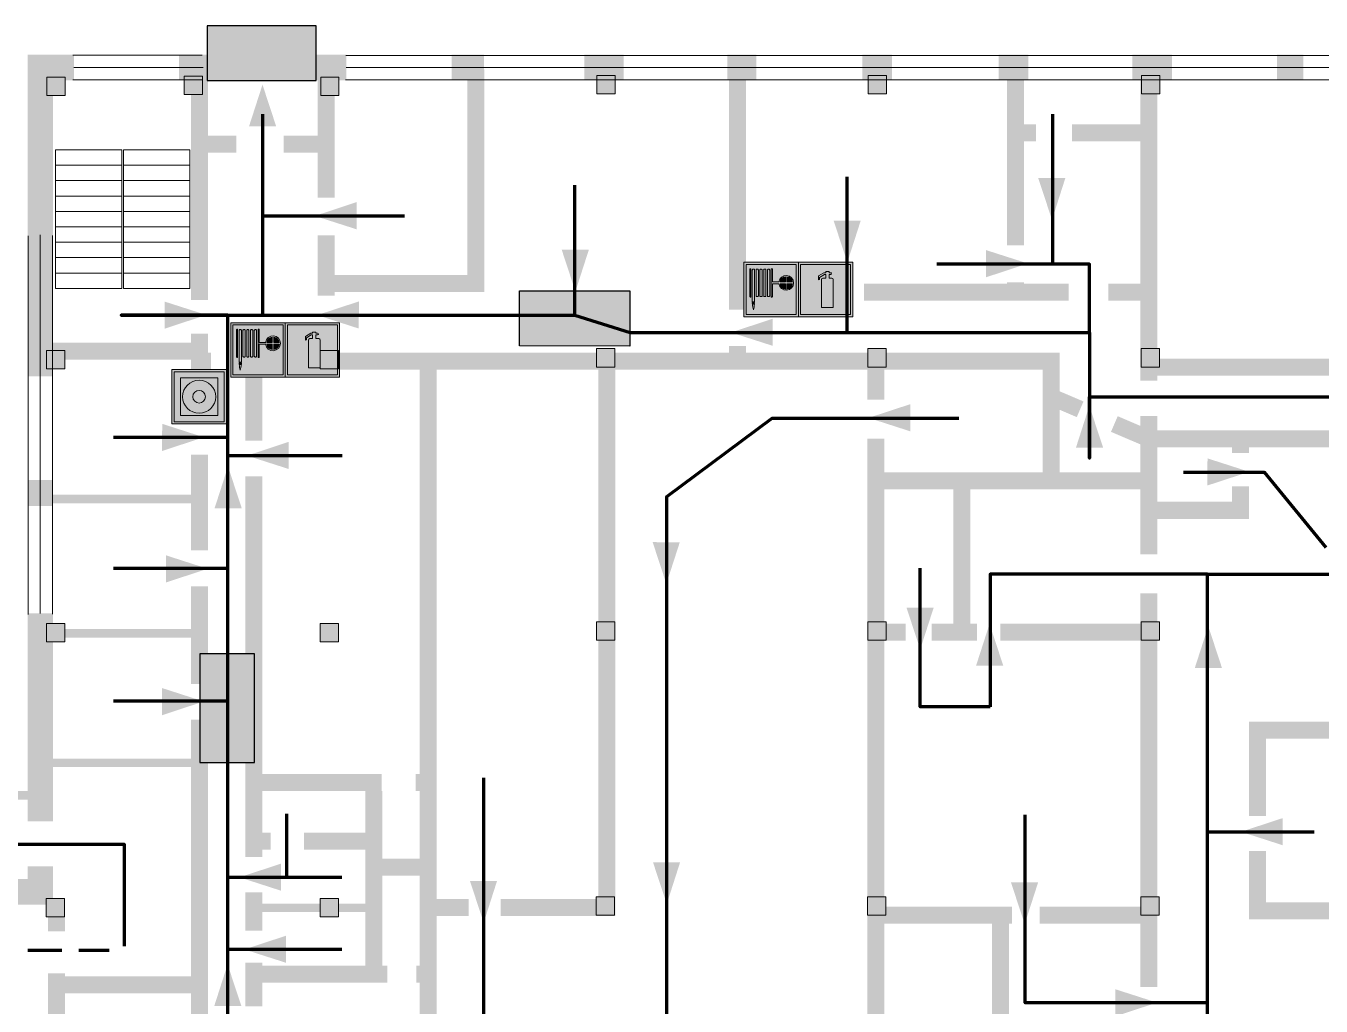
# Model space of a CAD drawing. Header units: millimetres. Extents: x 13810 to 67229, y 12374 to 21950.
# Drawn here: x 23088.9 to 23241.1, y 13952.2 to 14067.5 of the extents above; entities that cross this region are included whole.
import ezdxf

# ---------------------------------------------------------------- set-up
doc = ezdxf.new("R2010")
doc.units = ezdxf.units.MM
doc.linetypes.add('{ Wide Dash }', pattern=[12, 4, -2, 4, -2])
doc.layers.add('План_Штампы', color=7, linetype='Continuous')

# ---------------------------------------------------------------- blocks, each defined once
blk = doc.blocks.new('A$C7B4425F7')
at = {"true_color": 0xffffff}
blk.add_hatch(color=7, dxfattribs=at).paths.add_polyline_path([(0, 0), (-16, 0), (-16, -8), (0, -8)])
h = blk.add_hatch(color=126)
h.paths.add_polyline_path([(-0.2, -0.2), (-15.8, -0.2), (-15.8, -7.8), (-0.2, -7.8)])
h.paths.add_polyline_path([(-11.76, -2.03), (-11.76, -3.66), (-11.17, -3.66, -0.568275), (-11.17, -6.18), (-12.58, -6.18), (-12.58, -2.03)], flags=16)
h.paths.add_polyline_path([(-13.33, -4.12, -0.495768), (-13.59, -6.18), (-15.03, -6.18), (-15.03, -2.03), (-13.59, -2.03, -0.487973)], flags=16)
h.paths.add_polyline_path([(-10.25, -2.03), (-9.48, -2.03), (-9.48, -6.18), (-10.25, -6.18)], flags=16)
h.paths.add_polyline_path([(-13.84, -3.69), (-14.24, -3.69), (-14.24, -3.03), (-13.9, -3.03, -0.692621)], flags=0)
h.paths.add_polyline_path([(-9.15, -2.03), (-8.4, -2.03), (-8.04, -3.07), (-7.68, -2.03), (-6.93, -2.03), (-7.64, -4.1), (-6.93, -6.18), (-7.68, -6.18), (-8.04, -5.14), (-8.4, -6.18), (-9.15, -6.18), (-8.44, -4.1)], flags=16)
h.paths.add_polyline_path([(-11.76, -4.46), (-11.42, -4.46, -0.692621), (-11.36, -5.12), (-11.76, -5.12)], flags=0)
h.paths.add_polyline_path([(-13.9, -5.2), (-14.24, -5.2), (-14.24, -4.55), (-13.84, -4.55, -0.708038)], flags=0)
edge = h.paths.add_edge_path(flags=16)
edge.add_ellipse((-5.51, -4.08), major_axis=(0, 2.05), ratio=0.586184, start_angle=0, end_angle=360)
edge = h.paths.add_edge_path(flags=0)
edge.add_ellipse((-5.51, -4.08), major_axis=(0, 1.14), ratio=0.454828, start_angle=0, end_angle=360)
h.paths.add_polyline_path([(-4.13, -4.96, 0.377264), (-3.48, -4.52, 0.0555), (-3.16, -2.03), (-1.66, -2.03), (-1.66, -4.96), (-0.96, -4.96), (-0.96, -7.01), (-1.75, -7.01), (-1.75, -6.18), (-3.3, -6.18), (-3.3, -7.02), (-4.13, -7.02)], flags=16)
h.paths.add_polyline_path([(-2.73, -2.91), (-2.28, -2.91), (-2.28, -4.96), (-3.05, -4.96, 0.079136)], flags=0)
at = {"color": 126}
blk.add_lwpolyline([(-16, -8), (0, -8), (0, 0), (-16, 0)], close=True, dxfattribs=at)
blk = doc.blocks.new('A$C32E8229D')
at = {"true_color": 0xffffff}
blk.add_hatch(color=7, dxfattribs=at).paths.add_polyline_path([(0, 0), (0, -8), (16, -8), (16, 0)])
h = blk.add_hatch(color=126)
h.paths.add_polyline_path([(0.2, -0.2), (15.8, -0.2), (15.8, -7.8), (0.2, -7.8)])
h.paths.add_polyline_path([(13.49, -2.05), (12.08, -2.05), (11.37, -2.63, 0.162397), (11.29, -2.84), (11.29, -3.63), (10.35, -3.63), (10.35, -4.05), (11.68, -4.05), (11.68, -3.48), (12.26, -4.28), (11.29, -5.1), (11.29, -6.78), (11.85, -6.78), (11.85, -5.44), (12.8, -4.64), (12.8, -5.94), (14.46, -5.94), (14.46, -5.39), (13.45, -5.39), (13.45, -3.97), (12.46, -2.59), (13.15, -2.59), (13.69, -3.34), (14.18, -3)], flags=16)
h.paths.add_polyline_path([(10.74, -1.82, 1), (11.8, -1.82, 1)], flags=16)
h.paths.add_polyline_path([(9.39, -3.59), (5.99, -3.59), (6.56, -3.03), (5.91, -3.03), (5.1, -3.83), (5.91, -4.64), (6.56, -4.64), (5.99, -4.09), (9.39, -4.09)], flags=16)
h.paths.add_polyline_path([(4.29, -1.08), (1.72, -1.08), (1.72, -6.6), (4.29, -6.6)], flags=16)
at = {"color": 126}
blk.add_lwpolyline([(16, -8), (0, -8), (0, 0), (16, 0)], close=True, dxfattribs=at)
blk = doc.blocks.new('A$C54414219')
at = {"true_color": 0xffffff}
h = blk.add_hatch(color=7, dxfattribs=at)
h.paths.add_polyline_path([(2.39, -9.45), (2.39, -18.3), (11.23, -18.3), (11.23, -9.45)], flags=0)
h.paths.add_polyline_path([(10.71, -13.87, -1), (2.92, -13.87, -1)], flags=0)
h.paths.add_polyline_path([(8.3, -13.87, -1), (5.33, -13.87, -1)], flags=0)
h.paths.add_polyline_path([(0.41, -7.47), (0.41, -20.27), (13.21, -20.27), (13.21, -7.47)])
h.paths.add_polyline_path([(0.92, -19.77), (12.71, -19.77), (12.71, -7.98), (0.92, -7.98)], flags=16)
h.paths.add_polyline_path([(11.23, -9.45), (11.23, -18.3), (2.39, -18.3), (2.39, -9.45)], flags=0)
at = {"lineweight": 5}
h = blk.add_hatch(color=242, dxfattribs=at)
h.paths.add_polyline_path([(12.71, -7.98), (0.92, -7.98), (0.92, -19.77), (12.71, -19.77)])
h.paths.add_polyline_path([(11.23, -18.3), (2.39, -18.3), (2.39, -9.45), (11.23, -9.45)], flags=16)
h.paths.add_polyline_path([(10.71, -13.87, -1), (2.92, -13.87, -1)], flags=0)
h.paths.add_polyline_path([(8.3, -13.87, -1), (5.33, -13.87, -1)], flags=0)
at = {"true_color": 0xffffff}
h = blk.add_hatch(color=7, dxfattribs=at)
h.paths.add_polyline_path([(2.39, -9.45), (2.39, -18.3), (11.23, -18.3), (11.23, -9.45)])
h.paths.add_polyline_path([(10.71, -13.87, -1), (2.92, -13.87, -1)], flags=16)
h.paths.add_polyline_path([(8.3, -13.87, -1), (5.33, -13.87, -1)], flags=0)
at = {"lineweight": 5}
h = blk.add_hatch(color=242, dxfattribs=at)
h.paths.add_polyline_path([(2.92, -13.87, 1), (10.71, -13.87, 1)])
h.paths.add_polyline_path([(8.3, -13.87, -1), (5.33, -13.87, -1)], flags=16)
at = {"color": 242, "lineweight": 5}
for p, q in [((0.41, -20.27), (0.41, -7.47)), ((0.41, -7.47), (13.21, -7.47)), ((0.41, -7.47), (13.21, -7.47)), ((13.21, -20.27), (13.21, -7.47)), ((0.41, -20.27), (13.21, -20.27))]:
    blk.add_line(p, q, dxfattribs=at)
for points in [[(0.92, -7.98), (12.71, -7.98), (12.71, -19.77), (0.92, -19.77)], [(2.39, -9.45), (11.23, -9.45), (11.23, -18.3), (2.39, -18.3)]]:
    blk.add_lwpolyline(points, close=True, dxfattribs=at)
for radius in [3.89, 1.49]:
    blk.add_circle((6.81, -13.87), radius, dxfattribs=at)
blk = doc.blocks.new('A$C37112FD5')
at = {"true_color": 0xf5f5ff}
h = blk.add_hatch(color=7, dxfattribs=at)
h.dxf.hatch_style = 1
h.paths.add_polyline_path([(12.8, -7.4), (0, -7.4), (0, -20.2), (12.8, -20.2)])
h.paths.add_polyline_path([(12.29, -7.91), (12.29, -19.69), (0.51, -19.69), (0.51, -7.91)], flags=16)
h.paths.add_polyline_path([(4.98, -9.04, -0.42597), (5.17, -9.22), (5.17, -12.25), (5.17, -15.29, -0.432244), (4.98, -15.47), (4.83, -15.47, -0.42597), (4.64, -15.29), (4.64, -12.25), (4.64, -9.22, -0.432244), (4.83, -9.04)], flags=0)
h.paths.add_polyline_path([(4.28, -9.22), (4.28, -12.25), (4.28, -15.29, -0.432244), (4.09, -15.47), (3.94, -15.47, -0.42597), (3.75, -15.29), (3.75, -12.25), (3.75, -9.22, -0.432244), (3.94, -9.04), (4.09, -9.04, -0.42597)], flags=0)
h.paths.add_polyline_path([(5.72, -9.04), (5.87, -9.04, -0.42597), (6.06, -9.22), (6.06, -12.25), (6.06, -15.29, -0.432244), (5.87, -15.47), (5.72, -15.47, -0.42597), (5.53, -15.29), (5.53, -12.25), (5.53, -9.22, -0.432244)], flags=0)
h.paths.add_polyline_path([(6.42, -8.9), (6.5, -8.9, -0.42597), (6.69, -9.08), (6.69, -12.03), (8.21, -12.03, -15.824349), (8.21, -12.47), (6.69, -12.47), (6.69, -15.42, -0.432244), (6.5, -15.6), (6.42, -15.6)], flags=0)
h.paths.add_polyline_path([(3.39, -9.22), (3.39, -12.25), (3.39, -15.29, -0.432244), (3.2, -15.47), (3.05, -15.47, -0.42597), (2.85, -15.29), (2.85, -12.25), (2.85, -9.22, -0.432244), (3.05, -9.04), (3.2, -9.04, -0.42597)], flags=0)
h.paths.add_polyline_path([(2.5, -9.22), (2.5, -16.71), (1.96, -16.71), (1.96, -9.22, -0.432244), (2.15, -9.04), (2.31, -9.04, -0.42597)], flags=0)
h.paths.add_polyline_path([(1.61, -8.9), (1.61, -15.6), (1.57, -15.6, -0.42597), (1.37, -15.42), (1.37, -12.03), (1.37, -9.09, -0.432244), (1.57, -8.9)], flags=0)
h.paths.add_polyline_path([(9.76, -10.81), (9.76, -12.03), (8.49, -12.03, -0.336371)], flags=0)
h.paths.add_polyline_path([(8.49, -12.47), (9.76, -12.47), (9.76, -13.7, -0.336371)], flags=0)
h.paths.add_polyline_path([(10.11, -10.81, -0.336371), (11.38, -12.03), (10.11, -12.03)], flags=0)
h.paths.add_polyline_path([(10.11, -12.47), (11.38, -12.47, -0.336371), (10.11, -13.7)], flags=0)
h.paths.add_polyline_path([(2.5, -16.84), (2.5, -17.05), (1.97, -17.05), (1.97, -16.84)], flags=0)
h.paths.add_polyline_path([(2.5, -17.24, -0.033778), (2.24, -18.6, -0.033778), (1.97, -17.24)], flags=0)
h = blk.add_hatch(color=242)
h.dxf.hatch_style = 1
h.paths.add_polyline_path([(12.29, -7.91), (0.51, -7.91), (0.51, -19.69), (12.29, -19.69)])
h.paths.add_polyline_path([(6.42, -15.6), (6.42, -8.9), (6.5, -8.9, -0.42597), (6.69, -9.08), (6.69, -12.03), (8.21, -12.03, -15.824349), (8.21, -12.47), (6.69, -12.47), (6.69, -15.42, -0.432244), (6.5, -15.6)], flags=16)
h.paths.add_polyline_path([(5.87, -15.47), (5.72, -15.47, -0.42597), (5.53, -15.29), (5.53, -12.25), (5.53, -9.22, -0.432244), (5.72, -9.04), (5.87, -9.04, -0.42597), (6.06, -9.22), (6.06, -12.25), (6.06, -15.29, -0.432244)], flags=16)
h.paths.add_polyline_path([(4.98, -15.47), (4.83, -15.47, -0.42597), (4.64, -15.29), (4.64, -12.25), (4.64, -9.22, -0.432244), (4.83, -9.04), (4.98, -9.04, -0.42597), (5.17, -9.22), (5.17, -12.25), (5.17, -15.29, -0.432244)], flags=16)
h.paths.add_polyline_path([(4.09, -15.47), (3.94, -15.47, -0.42597), (3.75, -15.29), (3.75, -12.25), (3.75, -9.22, -0.432244), (3.94, -9.04), (4.09, -9.04, -0.42597), (4.28, -9.22), (4.28, -12.25), (4.28, -15.29, -0.432244)], flags=16)
h.paths.add_polyline_path([(3.2, -15.47), (3.05, -15.47, -0.42597), (2.85, -15.29), (2.85, -12.25), (2.85, -9.22, -0.432244), (3.05, -9.04), (3.2, -9.04, -0.42597), (3.39, -9.22), (3.39, -12.25), (3.39, -15.29, -0.432244)], flags=16)
h.paths.add_polyline_path([(2.5, -17.05), (1.97, -17.05), (1.97, -16.84), (2.5, -16.84)], flags=16)
h.paths.add_polyline_path([(2.5, -17.24, -0.033778), (2.24, -18.6, -0.033778), (1.97, -17.24)], flags=16)
h.paths.add_polyline_path([(2.5, -16.71), (1.96, -16.71), (1.96, -9.22, -0.432244), (2.15, -9.04), (2.31, -9.04, -0.42597), (2.5, -9.22)], flags=16)
h.paths.add_polyline_path([(1.61, -15.6), (1.57, -15.6, -0.42597), (1.37, -15.42), (1.37, -12.03), (1.37, -9.09, -0.432244), (1.57, -8.9), (1.61, -8.9)], flags=16)
h.paths.add_polyline_path([(8.49, -12.47), (9.76, -12.47), (9.76, -13.7, -0.336371)], flags=0)
h.paths.add_polyline_path([(10.11, -13.7), (10.11, -12.47), (11.38, -12.47, -0.336371)], flags=0)
h.paths.add_polyline_path([(8.49, -12.03, -0.336371), (9.76, -10.81), (9.76, -12.03)], flags=0)
h.paths.add_polyline_path([(10.11, -12.03), (10.11, -10.81, -0.336371), (11.38, -12.03)], flags=0)
h = blk.add_hatch(color=7, dxfattribs=at)
h.dxf.hatch_style = 1
h.paths.add_polyline_path([(1.61, -8.9), (1.57, -8.9, 0.432244), (1.37, -9.09), (1.37, -12.03), (1.37, -15.42, 0.42597), (1.57, -15.6), (1.61, -15.6)])
h.paths.add_polyline_path([(2.5, -9.22, 0.42597), (2.31, -9.04), (2.15, -9.04, 0.432244), (1.96, -9.22), (1.96, -16.71), (2.5, -16.71)])
h.paths.add_polyline_path([(2.5, -16.84), (1.97, -16.84), (1.97, -17.05), (2.5, -17.05)])
h.paths.add_polyline_path([(2.5, -17.24), (1.97, -17.24, 0.033778), (2.24, -18.6, 0.033778)])
h.paths.add_polyline_path([(3.39, -12.25), (3.39, -9.22, 0.42597), (3.2, -9.04), (3.05, -9.04, 0.432244), (2.85, -9.22), (2.85, -12.25), (2.85, -15.29, 0.42597), (3.05, -15.47), (3.2, -15.47, 0.432244), (3.39, -15.29)])
h.paths.add_polyline_path([(4.28, -12.25), (4.28, -9.22, 0.42597), (4.09, -9.04), (3.94, -9.04, 0.432244), (3.75, -9.22), (3.75, -12.25), (3.75, -15.29, 0.42597), (3.94, -15.47), (4.09, -15.47, 0.432244), (4.28, -15.29)])
h.paths.add_polyline_path([(5.17, -12.25), (5.17, -9.22, 0.42597), (4.98, -9.04), (4.83, -9.04, 0.432244), (4.64, -9.22), (4.64, -12.25), (4.64, -15.29, 0.42597), (4.83, -15.47), (4.98, -15.47, 0.432244), (5.17, -15.29)])
h.paths.add_polyline_path([(6.06, -12.25), (6.06, -9.22, 0.42597), (5.87, -9.04), (5.72, -9.04, 0.432244), (5.53, -9.22), (5.53, -12.25), (5.53, -15.29, 0.42597), (5.72, -15.47), (5.87, -15.47, 0.432244), (6.06, -15.29)])
h.paths.add_polyline_path([(6.69, -12.47), (8.21, -12.47, 15.824349), (8.21, -12.03), (6.69, -12.03), (6.69, -9.08, 0.42597), (6.5, -8.9), (6.42, -8.9), (6.42, -15.6), (6.5, -15.6, 0.432244), (6.69, -15.42)])
h.paths.add_polyline_path([(8.49, -12.47), (9.76, -12.47), (9.76, -13.7, -0.336371)], flags=16)
h.paths.add_polyline_path([(8.49, -12.03, -0.336371), (9.76, -10.81), (9.76, -12.03)], flags=16)
h.paths.add_polyline_path([(10.11, -12.47), (11.38, -12.47, -0.336371), (10.11, -13.7)], flags=16)
h.paths.add_polyline_path([(10.11, -12.03), (10.11, -10.81, -0.336371), (11.38, -12.03)], flags=16)
h = blk.add_hatch(color=242)
h.dxf.hatch_style = 1
h.paths.add_polyline_path([(9.76, -10.81, 0.336371), (8.49, -12.03), (9.76, -12.03)])
h.paths.add_polyline_path([(10.11, -10.81), (10.11, -12.03), (11.38, -12.03, 0.336371)])
h.paths.add_polyline_path([(11.38, -12.47), (10.11, -12.47), (10.11, -13.7, 0.336371)])
h.paths.add_polyline_path([(9.76, -12.47), (8.49, -12.47, 0.336371), (9.76, -13.7)])
at = {"color": 242, "lineweight": 5}
for p, q in [((0, -20.2), (0, -7.4)), ((0, -7.4), (12.8, -7.4)), ((1.37, -12.03), (1.37, -9.08)), ((1.57, -8.9), (1.61, -8.9)), ((1.61, -8.9), (1.61, -15.6)), ((2.15, -9.04), (2.31, -9.04)), ((3.05, -9.04), (3.2, -9.04)), ((3.94, -9.04), (4.09, -9.04)), ((4.83, -9.04), (4.98, -9.04)), ((5.72, -9.04), (5.87, -9.04)), ((6.42, -8.9), (6.42, -15.6)), ((6.5, -8.9), (6.42, -8.9)), ((6.69, -12.03), (6.69, -9.08)), ((12.8, -20.2), (12.8, -7.4)), ((1.37, -12.03), (1.37, -15.42)), ((1.96, -16.71), (1.96, -9.22)), ((2.5, -16.71), (2.5, -9.22)), ((2.85, -12.25), (2.85, -9.22)), ((3.39, -12.25), (3.39, -9.22)), ((3.75, -12.25), (3.75, -9.22)), ((4.28, -12.25), (4.28, -9.22)), ((4.64, -12.25), (4.64, -9.22)), ((5.17, -12.25), (5.17, -9.22)), ((5.53, -12.25), (5.53, -9.22)), ((6.06, -12.25), (6.06, -9.22)), ((8.21, -12.03), (6.69, -12.03)), ((9.76, -12.03), (8.49, -12.03)), ((9.76, -10.81), (9.76, -12.03)), ((10.11, -10.81), (10.11, -12.03)), ((11.38, -12.03), (10.11, -12.03)), ((2.85, -12.25), (2.85, -15.29)), ((3.39, -12.25), (3.39, -15.29)), ((3.75, -12.25), (3.75, -15.29)), ((4.28, -12.25), (4.28, -15.29)), ((4.64, -12.25), (4.64, -15.29)), ((5.17, -12.25), (5.17, -15.29)), ((5.53, -12.25), (5.53, -15.29)), ((6.06, -12.25), (6.06, -15.29)), ((8.21, -12.47), (6.69, -12.47)), ((6.69, -12.47), (6.69, -15.42)), ((9.76, -12.47), (8.49, -12.47)), ((9.76, -12.47), (9.76, -13.7)), ((11.38, -12.47), (10.11, -12.47)), ((10.11, -12.47), (10.11, -13.7)), ((1.57, -15.6), (1.61, -15.6)), ((1.96, -16.71), (2.5, -16.71)), ((1.97, -16.84), (2.5, -16.84)), ((1.97, -17.05), (1.97, -16.84)), ((2.5, -17.05), (1.97, -17.05)), ((1.97, -17.24), (2.5, -17.24)), ((2.5, -16.84), (2.5, -17.05)), ((3.05, -15.47), (3.2, -15.47)), ((3.94, -15.47), (4.09, -15.47)), ((4.83, -15.47), (4.98, -15.47)), ((5.72, -15.47), (5.87, -15.47)), ((6.42, -15.6), (6.5, -15.6)), ((0, -20.2), (12.8, -20.2))]:
    blk.add_line(p, q, dxfattribs=at)
blk.add_lwpolyline([(0.51, -7.91), (12.29, -7.91), (12.29, -19.69), (0.51, -19.69)], close=True, dxfattribs=at)
for centre, radius, start, end in [((1.56, -9.09), 0.182, 87.1027, 180.6071), ((2.15, -9.22), 0.182, 87.1027, 180.6071), ((2.32, -9.22), 0.182, 359.3929, 92.8973), ((3.04, -9.22), 0.182, 87.1027, 180.6071), ((3.21, -9.22), 0.182, 359.3929, 92.8973), ((3.93, -9.22), 0.182, 87.1027, 180.6071), ((4.1, -9.22), 0.182, 359.3929, 92.8973), ((4.82, -9.22), 0.182, 87.1027, 180.6071), ((4.99, -9.22), 0.182, 359.3929, 92.8973), ((5.71, -9.22), 0.182, 87.1027, 180.6071), ((5.88, -9.22), 0.182, 359.3929, 92.8973), ((6.51, -9.09), 0.182, 359.3929, 92.8973), ((9.93, -12.25), 1.74, 187.2319, 172.7681), ((9.93, -12.25), 1.46, 96.9927, 171.3585), ((9.93, -12.25), 1.46, 8.6415, 83.0073), ((9.93, -12.25), 1.46, 188.6415, 263.0073), ((9.93, -12.25), 1.46, 276.9927, 351.3585), ((1.56, -15.42), 0.182, 179.3929, 272.8973), ((12.17, -15.98), 10.27, 187.041, 194.7793), ((-7.7, -15.98), 10.27, 345.2207, 352.959), ((3.04, -15.29), 0.182, 179.3929, 272.8973), ((3.21, -15.29), 0.182, 267.1027, 0.6071), ((3.93, -15.29), 0.182, 179.3929, 272.8973), ((4.1, -15.29), 0.182, 267.1027, 0.6071), ((4.82, -15.29), 0.182, 179.3929, 272.8973), ((4.99, -15.29), 0.182, 267.1027, 0.6071), ((5.71, -15.29), 0.182, 179.3929, 272.8973), ((5.88, -15.29), 0.182, 267.1027, 0.6071), ((6.51, -15.42), 0.182, 267.1027, 0.6071)]:
    blk.add_arc(centre, radius, start, end, dxfattribs=at)
blk = doc.blocks.new('A$C3AD82952')
at = {"true_color": 0xf5f5ff}
h = blk.add_hatch(color=7, dxfattribs=at)
h.dxf.hatch_style = 1
h.paths.add_polyline_path([(8.21, 8.73, 0.414214), (7.89, 9.05), (7.22, 9.05), (7.22, 9.92), (7.59, 9.92, 1), (7.57, 10.36), (7.22, 10.36), (7.22, 10.6), (6.43, 10.6), (6.43, 10.36), (6.01, 10.36), (4.74, 9.59), (4.74, 8.69), (4.98, 8.73), (4.98, 9.26), (6.12, 9.91), (6.43, 9.91), (6.43, 9.05), (5.76, 9.05, 0.414214), (5.44, 8.73), (5.44, 2.2), (8.21, 2.2)], flags=0)
h.paths.add_polyline_path([(12.8, 12.8), (0, 12.8), (0, 0), (12.8, 0)])
h.paths.add_polyline_path([(0.51, 12.29), (12.29, 12.29), (12.29, 0.51), (0.51, 0.51)], flags=16)
h.paths.add_polyline_path([(4.74, 9.59), (6.01, 10.36), (6.43, 10.36), (6.43, 10.6), (7.22, 10.6), (7.22, 10.36), (7.59, 10.36, -0.94586), (7.59, 9.92), (7.22, 9.92), (7.22, 9.05), (7.89, 9.05, -0.414214), (8.21, 8.73), (8.21, 2.2), (5.44, 2.2), (5.44, 8.73, -0.414214), (5.76, 9.05), (6.43, 9.05), (6.43, 9.91), (6.12, 9.91), (4.98, 9.26), (4.98, 8.73), (4.74, 8.69)], flags=0)
h = blk.add_hatch(color=242)
h.dxf.hatch_style = 1
h.paths.add_polyline_path([(12.29, 12.29), (0.51, 12.29), (0.51, 0.51), (12.29, 0.51)])
h.paths.add_polyline_path([(4.74, 8.69), (4.74, 9.59), (6.01, 10.36), (6.43, 10.36), (6.43, 10.6), (7.22, 10.6), (7.22, 10.36), (7.59, 10.36, -0.94586), (7.59, 9.92), (7.22, 9.92), (7.22, 9.05), (7.89, 9.05, -0.414214), (8.21, 8.73), (8.21, 2.2), (5.44, 2.2), (5.44, 8.73, -0.414214), (5.76, 9.05), (6.43, 9.05), (6.43, 9.91), (6.12, 9.91), (4.98, 9.26), (4.98, 8.73)], flags=16)
h = blk.add_hatch(color=7, dxfattribs=at)
h.dxf.hatch_style = 1
h.paths.add_polyline_path([(8.21, 8.73, 0.414214), (7.89, 9.05), (7.22, 9.05), (7.22, 9.92), (7.59, 9.92, 1), (7.57, 10.36), (7.22, 10.36), (7.22, 10.6), (6.43, 10.6), (6.43, 10.36), (6.01, 10.36), (4.74, 9.59), (4.74, 8.69), (4.98, 8.73), (4.98, 9.26), (6.12, 9.91), (6.43, 9.91), (6.43, 9.05), (5.76, 9.05, 0.414214), (5.44, 8.73), (5.44, 2.2), (8.21, 2.2)])
at = {"color": 242, "lineweight": 5}
for p, q in [((0, 0), (0, 12.8)), ((0, 12.8), (12.8, 12.8)), ((12.8, 0), (12.8, 12.8)), ((6.01, 10.36), (4.74, 9.59)), ((4.74, 9.59), (4.74, 8.69)), ((4.98, 9.26), (6.12, 9.91)), ((4.98, 8.73), (4.98, 9.26)), ((6.01, 10.36), (6.43, 10.36)), ((6.12, 9.91), (6.43, 9.91)), ((7.22, 10.6), (6.43, 10.6)), ((6.43, 10.6), (6.43, 10.36)), ((6.43, 9.91), (6.43, 9.05)), ((7.22, 10.36), (7.22, 10.6)), ((7.59, 10.36), (7.22, 10.36)), ((7.22, 9.05), (7.22, 9.92)), ((7.59, 9.92), (7.22, 9.92)), ((4.74, 8.69), (4.98, 8.73)), ((5.44, 2.2), (5.44, 8.73)), ((5.76, 9.05), (6.43, 9.05)), ((7.89, 9.05), (7.22, 9.05)), ((8.21, 2.2), (8.21, 8.73)), ((0, 0), (12.8, 0)), ((5.44, 2.2), (8.21, 2.2))]:
    blk.add_line(p, q, dxfattribs=at)
blk.add_lwpolyline([(0.51, 12.29), (12.29, 12.29), (12.29, 0.51), (0.51, 0.51)], close=True, dxfattribs=at)
for centre, radius, start, end in [((7.58, 10.14), 0.223, 273.1875, 86.8125), ((5.76, 8.73), 0.32, 90, 180), ((7.89, 8.73), 0.32, 0, 90)]:
    blk.add_arc(centre, radius, start, end, dxfattribs=at)

msp = doc.modelspace()

# ---------------------------------------------------------------- hatches: boundary and pattern name
at = {"lineweight": 0}
h = msp.add_hatch(color=256, dxfattribs=at)
h.dxf.hatch_style = 1
h.paths.add_polyline_path([(23093.52, 14061.42), (23091.36, 14061.42), (23091.36, 14059.27), (23093.52, 14059.27)])
h = msp.add_hatch(color=256, dxfattribs=at)
h.dxf.hatch_style = 1
h.paths.add_polyline_path([(23109.66, 14061.54), (23107.51, 14061.54), (23107.51, 14059.38), (23109.66, 14059.38)])
h = msp.add_hatch(color=256, dxfattribs=at)
h.dxf.hatch_style = 1
h.paths.add_polyline_path([(23125.69, 14061.42), (23123.54, 14061.42), (23123.54, 14059.27), (23125.69, 14059.27)])
h = msp.add_hatch(color=256, dxfattribs=at)
h.dxf.hatch_style = 1
h.paths.add_polyline_path([(23158.16, 14061.63), (23156, 14061.63), (23156, 14059.48), (23158.16, 14059.48)])
h = msp.add_hatch(color=256, dxfattribs=at)
h.dxf.hatch_style = 1
h.paths.add_polyline_path([(23190.05, 14061.63), (23187.89, 14061.63), (23187.89, 14059.48), (23190.05, 14059.48)])
h = msp.add_hatch(color=256, dxfattribs=at)
h.dxf.hatch_style = 1
h.paths.add_polyline_path([(23222.18, 14061.63), (23220.02, 14061.63), (23220.02, 14059.48), (23222.18, 14059.48)])
h = msp.add_hatch(color=256, dxfattribs=at)
h.dxf.hatch_style = 1
h.paths.add_polyline_path([(23093.48, 14029.31), (23091.32, 14029.31), (23091.32, 14027.16), (23093.48, 14027.16)])
h = msp.add_hatch(color=256, dxfattribs=at)
h.dxf.hatch_style = 1
h.paths.add_polyline_path([(23125.65, 14029.31), (23123.49, 14029.31), (23123.49, 14027.16), (23125.65, 14027.16)])
h = msp.add_hatch(color=256, dxfattribs=at)
h.dxf.hatch_style = 1
h.paths.add_polyline_path([(23158.12, 14029.52), (23155.96, 14029.52), (23155.96, 14027.36), (23158.12, 14027.36)])
h = msp.add_hatch(color=256, dxfattribs=at)
h.dxf.hatch_style = 1
h.paths.add_polyline_path([(23190, 14029.52), (23187.84, 14029.52), (23187.84, 14027.36), (23190, 14027.36)])
h = msp.add_hatch(color=256, dxfattribs=at)
h.dxf.hatch_style = 1
h.paths.add_polyline_path([(23222.13, 14029.52), (23219.97, 14029.52), (23219.97, 14027.36), (23222.13, 14027.36)])
h = msp.add_hatch(color=256, dxfattribs=at)
h.dxf.hatch_style = 1
h.paths.add_polyline_path([(23093.47, 13997.2), (23091.31, 13997.2), (23091.31, 13995.04), (23093.47, 13995.04)])
h = msp.add_hatch(color=256, dxfattribs=at)
h.dxf.hatch_style = 1
h.paths.add_polyline_path([(23125.64, 13997.2), (23123.49, 13997.2), (23123.49, 13995.04), (23125.64, 13995.04)])
h = msp.add_hatch(color=256, dxfattribs=at)
h.dxf.hatch_style = 1
h.paths.add_polyline_path([(23158.11, 13997.41), (23155.95, 13997.41), (23155.95, 13995.25), (23158.11, 13995.25)])
h = msp.add_hatch(color=256, dxfattribs=at)
h.dxf.hatch_style = 1
h.paths.add_polyline_path([(23190, 13997.41), (23187.84, 13997.41), (23187.84, 13995.25), (23190, 13995.25)])
h = msp.add_hatch(color=256, dxfattribs=at)
h.dxf.hatch_style = 1
h.paths.add_polyline_path([(23222.13, 13997.41), (23219.97, 13997.41), (23219.97, 13995.25), (23222.13, 13995.25)])
h = msp.add_hatch(color=256, dxfattribs=at)
h.dxf.hatch_style = 1
h.paths.add_polyline_path([(23158.08, 13965.08), (23155.93, 13965.08), (23155.93, 13962.93), (23158.08, 13962.93)])
h = msp.add_hatch(color=256, dxfattribs=at)
h.dxf.hatch_style = 1
h.paths.add_polyline_path([(23189.97, 13965.08), (23187.81, 13965.08), (23187.81, 13962.93), (23189.97, 13962.93)])
h = msp.add_hatch(color=256, dxfattribs=at)
h.dxf.hatch_style = 1
h.paths.add_polyline_path([(23222.1, 13965.08), (23219.94, 13965.08), (23219.94, 13962.93), (23222.1, 13962.93)])
h = msp.add_hatch(color=256, dxfattribs=at)
h.dxf.hatch_style = 1
h.paths.add_polyline_path([(23093.44, 13964.88), (23091.29, 13964.88), (23091.29, 13962.72), (23093.44, 13962.72)])
h = msp.add_hatch(color=256, dxfattribs=at)
h.dxf.hatch_style = 1
h.paths.add_polyline_path([(23125.62, 13964.88), (23123.46, 13964.88), (23123.46, 13962.72), (23125.62, 13962.72)])

# ---------------------------------------------------------------- linework, layer by layer
for points, const_width in [([(23090.58, 14026.26), (23090.58, 14062.57), (23094.54, 14062.57)], 3), ([(23106.87, 14062.57), (23113.3, 14062.57)], 3), ([(23118.95, 14062.57), (23126.55, 14062.57)], 3), ([(23138.95, 14062.57), (23142.74, 14062.57)], 3), ([(23154.52, 14062.57), (23159.17, 14062.57)], 3), ([(23171.34, 14062.57), (23174.73, 14062.57)], 3), ([(23187.19, 14062.57), (23190.69, 14062.57)], 3), ([(23203.25, 14062.57), (23206.7, 14062.57)], 3), ([(23218.94, 14062.57), (23223.61, 14062.57)], 3), ([(23235.93, 14062.57), (23239.06, 14062.57)], 3), ([(23109.29, 14035.22), (23109.29, 14062.52), (23109.29, 14053.54), (23113.62, 14053.54)], 2), ([(23119.19, 14053.54), (23124.19, 14053.54), (23124.19, 14062.72), (23124.19, 14047.26)], 2), ([(23124.19, 14037.17), (23141.76, 14037.17), (23141.76, 14062.35)], 2), ([(23172.54, 14061.77), (23172.54, 14034.12)], 2), ([(23205.22, 14041.67), (23205.22, 14062.06), (23205.22, 14054.9), (23207.63, 14054.9)], 2), ([(23220.87, 14025.76), (23220.87, 14062.75)], 2), ([(23220.87, 14054.9), (23211.85, 14054.9)], 2), ([(23124.19, 14042.84), (23124.19, 14035.73)], 2), ([(23205.22, 14036.14), (23205.22, 14037.31)], 2), ([(23172.54, 14036.14), (23183.27, 14036.14)], 2), ([(23187.41, 14036.14), (23211.45, 14036.14)], 2), ([(23220.87, 14036.14), (23216.13, 14036.14)], 2), ([(23109.29, 14028.06), (23109.29, 14031.27)], 2), ([(23124.19, 14031.39), (23124.19, 14028.06)], 2), ([(23172.54, 14028.06), (23172.54, 14029.83)], 2), ([(23109.29, 14029.23), (23090.58, 14029.23)], 2), ([(23109.29, 14021.16), (23109.29, 14028.06), (23110.66, 14028.06)], 2), ([(23114.41, 14028.06), (23196.58, 14028.06)], 2), ([(23115.67, 14028.06), (23115.67, 14018.71)], 2), ([(23122.26, 13932.37), (23136.19, 13932.37), (23136.19, 14028.06)], 2), ([(23195.24, 14028.06), (23209.39, 14028.06), (23209.39, 14013.99), (23220.87, 14013.99), (23220.87, 14021.62)], 2), ([(23157.16, 14027.77), (23157.16, 13963.83), (23144.7, 13963.83)], 2), ([(23188.8, 14023.52), (23188.8, 14027.87)], 2), ([(23220.87, 14027.36), (23245.55, 14027.36)], 2), ([(23209.39, 14023.85), (23212.81, 14022.39)], 2), ([(23216.83, 14020.66), (23220.87, 14018.93)], 2), ([(23209.39, 14013.99), (23188.8, 14013.99), (23188.8, 14018.95)], 2), ([(23220.87, 14018.93), (23285.12, 14018.93)], 2), ([(23231.65, 14018.93), (23231.65, 14017.25)], 2), ([(23109.29, 14005.82), (23109.29, 14017.04)], 2), ([(23090.58, 14011.01), (23090.58, 14014.09)], 3), ([(23115.67, 14014.51), (23115.67, 13969.74)], 2), ([(23188.8, 14013.99), (23188.8, 13938.38)], 2), ([(23198.89, 13996.2), (23198.89, 14013.99)], 2), ([(23220.87, 14013.99), (23220.87, 14005.35)], 2), ([(23231.65, 14013.33), (23231.65, 14010.51), (23220.87, 14010.51)], 2), ([(23090.58, 14011.85), (23109.29, 14011.85)], 1), ([(23109.29, 13990.08), (23109.29, 14001.57)], 2), ([(23220.87, 14000.77), (23220.87, 13954.49)], 2), ([(23090.58, 13973.95), (23090.58, 13998.39)], 3), ([(23188.8, 13996.2), (23192.29, 13996.2)], 2), ([(23195.36, 13996.2), (23200.67, 13996.2)], 2), ([(23203.43, 13996.2), (23219.48, 13996.2)], 2), ([(23218.52, 13996.2), (23220.72, 13996.2)], 2), ([(23109.29, 13996.06), (23090.58, 13996.06)], 1), ([(23101.54, 13940.67), (23109.29, 13940.67), (23109.29, 13985.91)], 2), ([(23233.66, 13974.56), (23233.66, 13984.66), (23245.63, 13984.66), (23245.63, 13963.44), (23233.66, 13963.44), (23233.66, 13970.45)], 2), ([(23109.29, 13980.83), (23090.58, 13980.83)], 1), ([(23129.8, 13963.79), (23129.8, 13963.79), (23129.8, 13956), (23129.8, 13978.53), (23130.7, 13978.53), (23115.67, 13978.53)], 2), ([(23136.19, 13978.53), (23134.69, 13978.53)], 2), ([(23017.23, 13974.68), (23017.23, 13977), (23090.24, 13977), (23059.97, 13977), (23059.97, 13974.61)], 1), ([(23115.67, 13971.63), (23117.68, 13971.63)], 2), ([(23129.8, 13971.63), (23121.59, 13971.63)], 2), ([(23045.5, 13965.67), (23090.58, 13965.67), (23090.58, 13968.67)], 3), ([(23129.8, 13968.58), (23136.19, 13968.58)], 2), ([(23115.67, 13965.61), (23115.67, 13961.1)], 2), ([(23092.48, 13963.16), (23092.48, 13961.02)], 2), ([(23129.8, 13963.79), (23116.14, 13963.79)], 1), ([(23136.19, 13963.83), (23140.93, 13963.83)], 2), ([(23204.8, 13962.93), (23188.8, 13962.93)], 2), ([(23203.44, 13962.93), (23203.44, 13941.03), (23220.87, 13941.03)], 2), ([(23220.87, 13962.93), (23208.05, 13962.93)], 2), ([(23115.67, 13957.33), (23115.67, 13952.21)], 2), ([(23092.48, 13956.09), (23092.48, 13940.67)], 2), ([(23115.67, 13956), (23131.37, 13956)], 2), ([(23136.19, 13956), (23134.79, 13956)], 2), ([(23092.48, 13954.72), (23109.29, 13954.72)], 2)]:
    msp.add_lwpolyline(points, dxfattribs=dict(at, const_width=const_width))
for points in [[(23094.42, 14064), (23109.6, 14064)], [(23126.51, 14063.98), (23317.47, 14063.98)], [(23094.54, 14062.57), (23109.73, 14062.57)], [(23126.55, 14062.57), (23317.5, 14062.57)], [(23094.42, 14061.11), (23109.6, 14061.11)], [(23126.45, 14061.13), (23317.41, 14061.13)], [(23089.14, 13998.27), (23089.14, 14042.77)], [(23090.58, 13998.39), (23090.58, 14042.89)], [(23092.03, 13998.31), (23092.03, 14042.81)]]:
    msp.add_lwpolyline(points, dxfattribs=at)
for points in [[(23091.36, 14061.42), (23093.52, 14061.42), (23093.52, 14059.27), (23091.36, 14059.27)], [(23107.51, 14061.54), (23109.66, 14061.54), (23109.66, 14059.38), (23107.51, 14059.38)], [(23123.54, 14061.42), (23125.69, 14061.42), (23125.69, 14059.27), (23123.54, 14059.27)], [(23156, 14061.63), (23158.16, 14061.63), (23158.16, 14059.48), (23156, 14059.48)], [(23187.89, 14061.63), (23190.05, 14061.63), (23190.05, 14059.48), (23187.89, 14059.48)], [(23220.02, 14061.63), (23222.18, 14061.63), (23222.18, 14059.48), (23220.02, 14059.48)], [(23092.38, 14051.09), (23100.15, 14051.09), (23100.15, 14052.9), (23092.38, 14052.9)], [(23100.37, 14051.09), (23108.14, 14051.09), (23108.14, 14052.9), (23100.37, 14052.9)], [(23092.38, 14049.27), (23100.15, 14049.27), (23100.15, 14051.09), (23092.38, 14051.09)], [(23100.37, 14049.27), (23108.14, 14049.27), (23108.14, 14051.09), (23100.37, 14051.09)], [(23092.38, 14047.46), (23100.15, 14047.46), (23100.15, 14049.27), (23092.38, 14049.27)], [(23100.37, 14047.46), (23108.14, 14047.46), (23108.14, 14049.27), (23100.37, 14049.27)], [(23092.38, 14045.65), (23100.15, 14045.65), (23100.15, 14047.46), (23092.38, 14047.46)], [(23100.37, 14045.65), (23108.14, 14045.65), (23108.14, 14047.46), (23100.37, 14047.46)], [(23092.38, 14043.84), (23100.15, 14043.84), (23100.15, 14045.65), (23092.38, 14045.65)], [(23100.37, 14043.84), (23108.14, 14043.84), (23108.14, 14045.65), (23100.37, 14045.65)], [(23092.38, 14042.03), (23100.15, 14042.03), (23100.15, 14043.84), (23092.38, 14043.84)], [(23100.37, 14042.03), (23108.14, 14042.03), (23108.14, 14043.84), (23100.37, 14043.84)], [(23092.38, 14040.22), (23100.15, 14040.22), (23100.15, 14042.03), (23092.38, 14042.03)], [(23100.37, 14040.22), (23108.14, 14040.22), (23108.14, 14042.03), (23100.37, 14042.03)], [(23092.38, 14038.41), (23100.15, 14038.41), (23100.15, 14040.22), (23092.38, 14040.22)], [(23100.37, 14038.41), (23108.14, 14038.41), (23108.14, 14040.22), (23100.37, 14040.22)], [(23092.38, 14036.6), (23100.15, 14036.6), (23100.15, 14038.41), (23092.38, 14038.41)], [(23100.37, 14036.6), (23108.14, 14036.6), (23108.14, 14038.41), (23100.37, 14038.41)], [(23091.32, 14029.31), (23093.48, 14029.31), (23093.48, 14027.16), (23091.32, 14027.16)], [(23123.49, 14029.31), (23125.65, 14029.31), (23125.65, 14027.16), (23123.49, 14027.16)], [(23155.96, 14029.52), (23158.12, 14029.52), (23158.12, 14027.36), (23155.96, 14027.36)], [(23187.84, 14029.52), (23190, 14029.52), (23190, 14027.36), (23187.84, 14027.36)], [(23219.97, 14029.52), (23222.13, 14029.52), (23222.13, 14027.36), (23219.97, 14027.36)], [(23091.31, 13997.2), (23093.47, 13997.2), (23093.47, 13995.04), (23091.31, 13995.04)], [(23123.49, 13997.2), (23125.64, 13997.2), (23125.64, 13995.04), (23123.49, 13995.04)], [(23155.95, 13997.41), (23158.11, 13997.41), (23158.11, 13995.25), (23155.95, 13995.25)], [(23187.84, 13997.41), (23190, 13997.41), (23190, 13995.25), (23187.84, 13995.25)], [(23219.97, 13997.41), (23222.13, 13997.41), (23222.13, 13995.25), (23219.97, 13995.25)], [(23155.93, 13965.08), (23158.08, 13965.08), (23158.08, 13962.93), (23155.93, 13962.93)], [(23187.81, 13965.08), (23189.97, 13965.08), (23189.97, 13962.93), (23187.81, 13962.93)], [(23219.94, 13965.08), (23222.1, 13965.08), (23222.1, 13962.93), (23219.94, 13962.93)], [(23091.29, 13964.88), (23093.44, 13964.88), (23093.44, 13962.72), (23091.29, 13962.72)], [(23123.46, 13964.88), (23125.62, 13964.88), (23125.62, 13962.72), (23123.46, 13962.72)]]:
    msp.add_lwpolyline(points, close=True, dxfattribs=at)
at = {"color": 126, "lineweight": 100, "true_color": 0x008754}
for points in [[(23116.7, 14057.09), (23116.7, 14033.45)], [(23209.55, 14057.08), (23209.55, 14039.44)], [(23185.42, 14031.4), (23185.42, 14049.7)], [(23153.43, 14033.45), (23153.43, 14048.74)], [(23116.7, 14045.12), (23133.39, 14045.12)], [(23044.08, 13964.19), (23044.08, 13960.42), (23053.92, 13960.42), (23053.92, 13935.69), (23033.44, 13935.69), (23112.64, 13935.69), (23112.64, 14033.45), (23100.1, 14033.45), (23153.43, 14033.45), (23159.91, 14031.4), (23213.9, 14031.4), (23213.9, 14039.44), (23195.98, 14039.44)], [(23213.9, 14031.4), (23213.9, 14016.65), (23213.9, 14023.86), (23305.75, 14023.86), (23305.75, 13989.82), (23312.91, 13989.82)], [(23164.2, 14012.08), (23176.6, 14021.33), (23198.55, 14021.33)], [(23198.55, 14021.33), (23198.55, 14021.33)], [(23112.64, 14019.06), (23099.2, 14019.06)], [(23126.07, 14016.92), (23112.64, 14016.92)], [(23224.96, 14015.01), (23234.43, 14015.01), (23241.7, 14006.15)], [(23164.2, 14012.08), (23164.2, 14012.08), (23164.2, 13948.08), (23142.7, 13948.08), (23142.7, 13979.08)], [(23112.64, 14003.69), (23099.2, 14003.69)], [(23202.22, 13987.43), (23194.02, 13987.43), (23194.02, 14003.73)], [(23227.76, 13952.6), (23227.76, 14003.02), (23202.22, 14003.02), (23202.22, 13987.43)], [(23227.76, 14003.02), (23305.75, 14003.02)], [(23112.64, 13988.06), (23099.2, 13988.06)], [(23119.58, 13967.37), (23119.58, 13974.82)], [(23176.6, 13935.99), (23179.37, 13935.99), (23227.76, 13935.99), (23227.76, 13952.6), (23206.33, 13952.6), (23206.33, 13974.71)], [(23227.76, 13972.72), (23240.33, 13972.72)], [(23100.48, 13959.29), (23100.48, 13971.21), (23022.8, 13971.21)], [(23112.64, 13967.37), (23126.04, 13967.37)], [(23112.64, 13958.93), (23126.04, 13958.93)]]:
    msp.add_lwpolyline(points, dxfattribs=at)
at = {"color": 126, "linetype": '{ Wide Dash }', "lineweight": 100, "true_color": 0x008754}
msp.add_lwpolyline([(23071.11, 13958.82), (23098.66, 13958.82)], dxfattribs=at)
at = {"layer": 'План_Штампы', "color": 126, "true_color": 0x008754}
for points in [[(23118.31, 14055.65), (23115.12, 14055.66), (23116.7, 14060.55)], [(23207.88, 14049.57), (23211.07, 14049.57), (23209.5, 14044.67)], [(23127.75, 14046.74), (23127.75, 14043.55), (23122.85, 14045.12)], [(23183.83, 14044.57), (23187.02, 14044.57), (23185.44, 14039.67)], [(23151.87, 14041.15), (23155.06, 14041.14), (23153.48, 14036.24)], [(23201.76, 14037.91), (23201.76, 14041.1), (23206.66, 14039.53)], [(23128.03, 14035.07), (23128.02, 14031.88), (23123.13, 14033.46)], [(23105.19, 14031.86), (23105.2, 14035.05), (23110.1, 14033.48)], [(23176.68, 14033.04), (23176.67, 14029.85), (23171.78, 14031.42)], [(23192.84, 14022.99), (23192.84, 14019.8), (23187.94, 14021.38)], [(23215.51, 14017.89), (23212.32, 14017.89), (23213.89, 14022.79)], [(23104.9, 14017.49), (23104.91, 14020.68), (23109.81, 14019.1)], [(23119.78, 14018.56), (23119.78, 14015.37), (23114.88, 14016.94)], [(23114.26, 14010.76), (23111.07, 14010.76), (23112.65, 14015.66)], [(23227.77, 14013.43), (23227.78, 14016.62), (23232.68, 14015.04)], [(23162.56, 14006.77), (23165.75, 14006.76), (23164.17, 14001.87)], [(23105.35, 14002.03), (23105.36, 14005.22), (23110.26, 14003.64)], [(23192.4, 13999.07), (23195.59, 13999.06), (23194.01, 13994.17)], [(23203.77, 13992.26), (23200.58, 13992.26), (23202.16, 13997.16)], [(23229.48, 13991.98), (23226.29, 13991.99), (23227.87, 13996.89)], [(23104.88, 13986.42), (23104.89, 13989.62), (23109.79, 13988.04)], [(23236.62, 13974.33), (23236.62, 13971.14), (23231.72, 13972.72)], [(23118.89, 13968.98), (23118.89, 13965.79), (23113.99, 13967.37)], [(23162.6, 13969.14), (23165.79, 13969.14), (23164.22, 13964.24)], [(23141.08, 13966.95), (23144.27, 13966.94), (23142.7, 13962.04)], [(23204.68, 13966.77), (23207.87, 13966.77), (23206.29, 13961.87)], [(23119.48, 13960.51), (23119.47, 13957.32), (23114.57, 13958.89)], [(23114.22, 13952.23), (23111.03, 13952.24), (23112.6, 13957.13)], [(23216.94, 13951.02), (23216.95, 13954.21), (23221.84, 13952.64)]]:
    msp.add_solid(points, dxfattribs=at)

# ---------------------------------------------------------------- block references
for name, p, xscale, yscale, zscale in [('A$C37112FD5', (23173.29, 14043.37), 0.4999987203627825, 0.4999987203627825, 0.4999987203627825), ('A$C3AD82952', (23179.69, 14033.27), 0.5, 0.5, 0.5), ('A$C37112FD5', (23112.97, 14036.27), 0.4999987203627825, 0.4999987203627825, 0.4999987203627825), ('A$C3AD82952', (23119.37, 14026.17), 0.5, 0.5, 0.5), ('A$C54414219', (23105.85, 14030.8), 0.5, 0.5, 0.5)]:
    msp.add_blockref(name, p, dxfattribs=dict(xscale=xscale, yscale=yscale, zscale=zscale))
at = {"layer": 'План_Штампы', "xscale": 0.8, "yscale": 0.8, "zscale": 0.8}
msp.add_blockref('A$C7B4425F7', (23123.01, 14067.46), dxfattribs=at)
at = {"layer": 'План_Штампы', "color": 126, "true_color": 0x008754}
for p, xscale, yscale, zscale, rotation in [((23146.92, 14036.31), 0.8100087101568005, 0.8100087101568005, 0.8100087101568005, 359.9978653237144), ((23109.35, 13993.65), -0.8, 0.8, 0.8, 90)]:
    msp.add_blockref('A$C32E8229D', p, dxfattribs=dict(at, xscale=xscale, yscale=yscale, zscale=zscale, rotation=rotation))

doc.saveas('drawing.dxf')
